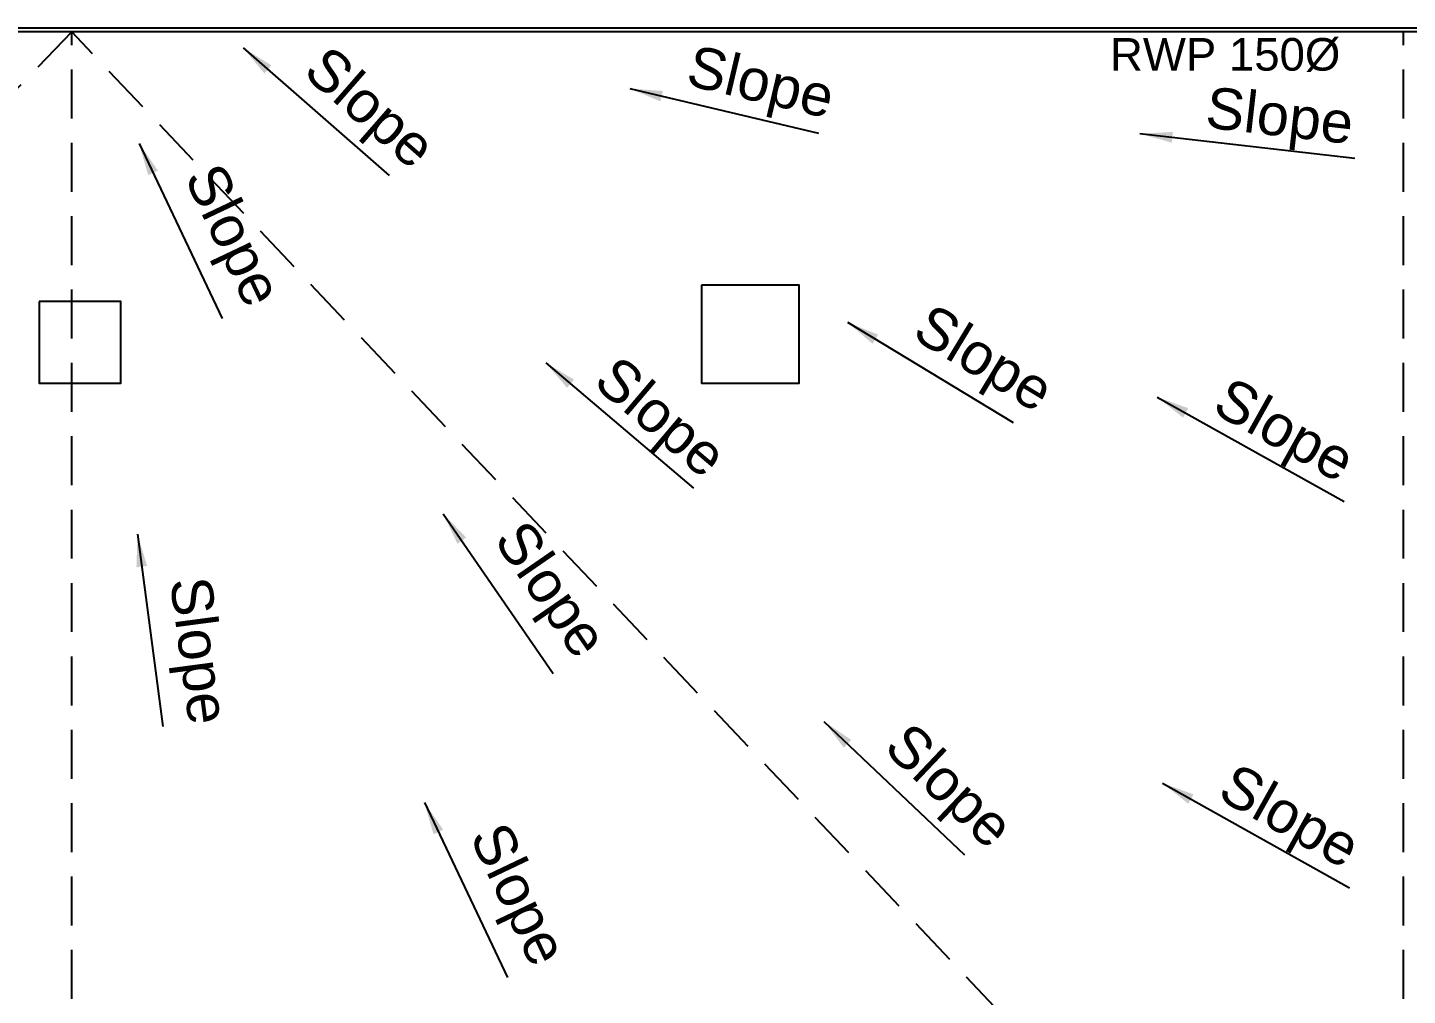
# Model space of a CAD drawing. Extents: x 7897917 to 8423973, y -6487334 to -6173396.
# Drawn here: x 8310033 to 8322730, y -6456464 to -6447560 of the extents above; entities that cross this region are included whole.
import ezdxf

# ---------------------------------------------------------------- set-up
doc = ezdxf.new("R2010")
doc.units = 0
doc.header["$LTSCALE"] = 600
doc.header["$MEASUREMENT"] = 0
doc.linetypes.add('HIDDEN', pattern=[0.375, 0.25, -0.125])
for name, color, linetype in [('A-text', 7, 'CONTINUOUS'), ('LA-column', 3, 'CONTINUOUS'), ('LINE', 8, 'CONTINUOUS'), ('RAINWATER PIPE', 53, 'CONTINUOUS'), ('Ridge', 53, 'CONTINUOUS'), ('S-Col-Hatch', 30, 'CONTINUOUS'), ('Valley', 7, 'CONTINUOUS')]:
    doc.layers.add(name, color=color, linetype=linetype)
doc.styles.add('ARIAL', font='arial.ttf')
doc.styles.add('ROMANS', font='romans.shx')
doc.dimstyles.new('MM', dxfattribs={"dimscale": 0, "dimtxt": 200, "dimasz": 150, "dimexe": 40, "dimexo": 50, "dimgap": 50, "dimtad": 1, "dimdec": 0, "dimzin": 0, "dimdsep": 46, "dimtxsty": 'ROMANS', "dimblk": 'OBLIQUE', "dimcen": 0.09, "dimdle": 40, "dimclrd": 5, "dimclre": 5, "dimclrt": 6, "dimadec": 0, "dimazin": 0, "dimtfac": 1, "dimtdec": 0, "dimtofl": 0, "dimtmove": 0, "dimatfit": 3, "dimfxl": 1, "dimfrac": 2, "dimtolj": 1, "dimtzin": 0, "dimarcsym": 0})

# ---------------------------------------------------------------- blocks, each defined once
blk = doc.blocks.new('A$C2D12074D')
at = {"layer": 'S-Col-Hatch', "color": 8, "linetype": 'Continuous'}
blk.add_line((-18048, -8553, -17), (0, -8553, -17), dxfattribs=at)
at = {"layer": 'S-Col-Hatch', "linetype": 'Continuous'}
blk.add_lwpolyline([(-18048, 0), (0, 0), (0, -8590), (-18048, -8590)], close=True, dxfattribs=at)

msp = doc.modelspace()

# ---------------------------------------------------------------- linework, layer by layer
at = {"layer": 'LA-column', "color": 8, "elevation": 10.308, "flags": 128}
for points in [[(8316233.303, -6449930.042), (8316233.303, -6450830.042), (8317133.303, -6450830.042), (8317133.303, -6449930.042)], [(8310140.303, -6450080.039), (8310140.303, -6450830.039), (8310890.303, -6450830.039), (8310890.303, -6450080.039)]]:
    msp.add_lwpolyline(points, close=True, dxfattribs=at)
at = {"layer": 'Ridge', "linetype": 'HIDDEN', "ltscale": 3}
for p, q in [((8310440.303, -6460545.274, 2.894), (8310440.303, -6447600.232, 2.894)), ((8322694.804, -6460545.256, 2.894), (8322694.804, -6447600.214, 2.894))]:
    msp.add_line(p, q, dxfattribs=at)
at = {"layer": 'Valley', "linetype": 'HIDDEN', "ltscale": 3, "elevation": 2.894}
msp.add_lwpolyline([(8322694.804, -6460545.256), (8310440.303, -6447600.214), (8297952.302, -6460545.297)], dxfattribs=at)

# ---------------------------------------------------------------- block references
at = {"layer": 'LINE'}
msp.add_blockref('A$C2D12074D', (8323594.536, -6439010.044, 20.206), dxfattribs=at)

# ---------------------------------------------------------------- texts
at = {"layer": 'A-text', "color": 0, "lineweight": 15, "style": 'ARIAL'}
for rotation, p in [(346.7118512, (8316076.736, -6448084.72, 2.894)), (318.8321556, (8312553.979, -6447986.786, 2.894)), (353.4694108, (8320859.231, -6448478.153, 2.894)), (295.4049874, (8311470.894, -6448935.051, 2.894)), (328.8670815, (8318157.231, -6450408.044, 2.894)), (319.6801988, (8315223.829, -6450843.555, 2.894)), (330.7902868, (8320917.905, -6451091.284, 2.894)), (304.5918701, (8314314.647, -6452273.318, 2.894)), (277.5602177, (8311341.436, -6452642.805, 2.894)), (316.4866613, (8317897.741, -6454200.555, 2.894)), (330.7902868, (8320966.306, -6454643.493, 2.894)), (295.4049874, (8314095.979, -6454999.058, 2.894))]:
    msp.add_text('Slope', height=380.16, rotation=rotation, dxfattribs=at).set_placement(p)
at = {"layer": 'RAINWATER PIPE', "color": 6, "style": 'ARIAL'}
msp.add_text('RWP 150%%C', height=300, dxfattribs=at).set_placement((8319993.303, -6447956.262, 2.596))

# ---------------------------------------------------------------- leaders
at = {"layer": 'A-text', "color": 0, "lineweight": 15}
for points in [[(8312017.829, -6447747.162, 2.894), (8313359.854, -6448920.687, 2.894)], [(8315575.519, -6448121.782, 2.894), (8317310.537, -6448531.544, 2.894)], [(8311058.617, -6448625.248, 2.894), (8311823.441, -6450235.601, 2.894)], [(8320269.018, -6448535.42, 2.894), (8322246.987, -6448761.851, 2.894)], [(8317576.828, -6450271.238, 2.894), (8319102.808, -6451192.964, 2.894)], [(8314800.661, -6450642.956, 2.894), (8316159.908, -6451796.49, 2.894)], [(8320427.481, -6450958.799, 2.894), (8322148.921, -6451921.262, 2.894)], [(8313858.196, -6452033.311, 2.894), (8314870.311, -6453500.9, 2.894)], [(8311043.929, -6452221.568, 2.894), (8311278.482, -6453988.819, 2.894)], [(8317360.166, -6453942.491, 2.894), (8318653.041, -6455169.955, 2.894)], [(8320475.882, -6454511.007, 2.894), (8322197.322, -6455473.47, 2.894)], [(8313683.702, -6454689.254, 2.894), (8314448.526, -6456299.608, 2.894)]]:
    msp.add_leader(points, dimstyle='MM', override={"dimscale": 1, "dimasz": 300, "dimtad": 0}, dxfattribs=at)

doc.saveas('drawing.dxf')
